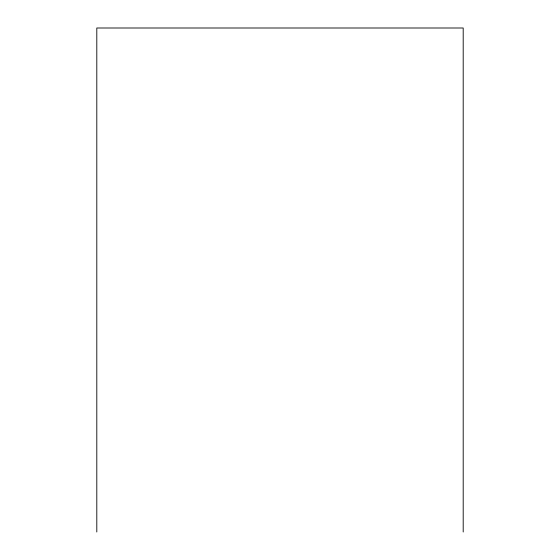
<?xml version="1.0" encoding="UTF-8"?>
<svg xmlns="http://www.w3.org/2000/svg" width="560" height="560" viewBox="0 0 560 560"><rect width="100%" height="100%" fill="white"/><g stroke="black" fill="none" stroke-linecap="round" stroke-linejoin="round"><path stroke-width="0.84" d="M463.197 532L463.197 28L96.803 28L96.803 532"/></g></svg>
